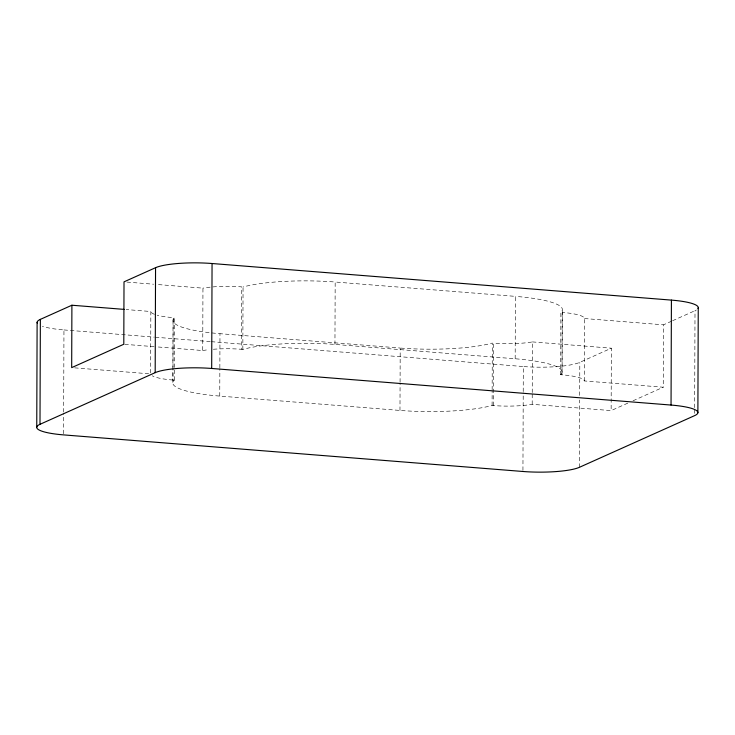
<?xml version="1.0" encoding="UTF-8"?>
<svg xmlns="http://www.w3.org/2000/svg" width="735" height="735" viewBox="0 0 735 735"><rect width="100%" height="100%" fill="white"/><g stroke="black" fill="none" stroke-linecap="round" stroke-linejoin="round"><path stroke-width="0.55" stroke-dasharray="3.67 2.76" d="M63.596 433.751L63.66 413.217M63.669 412.078L63.954 329.941A43.301 8.039 0.2 0 1 42.391 326.285M150.629 372.939L150.84 311.511L126.172 309.554M172.826 382.421L173.047 320.019M627.809 403.12L611.134 410.599L532.195 404.314A36.079 6.698 0.2 0 1 493.378 405.564L492.101 405.463A75.769 14.066 0.2 0 1 399.978 410.433L219.756 396.082A75.769 14.066 0.2 0 1 174.268 380.142L172.982 380.041L173.028 368.345M173.028 367.371L173.203 317.639A36.079 6.698 0.2 0 1 157.161 315.177M174.268 380.142L174.305 368.446M174.314 367.472L174.489 317.74L173.203 317.639M158.328 347.003L202.731 350.54L202.952 288.148L155.59 284.371M219.756 396.082L219.857 368.777M219.857 367.803L219.976 333.681A75.769 14.066 0.2 0 1 174.489 317.74M671.606 321.177L663.466 324.824L663.246 387.226L584.307 380.941A36.079 6.698 0.2 0 0 561.944 374.813L560.658 374.712A75.769 14.066 0.2 0 0 515.171 358.772L334.949 344.421A75.769 14.066 0.2 0 0 242.835 349.391L241.549 349.29L241.769 286.889A36.079 6.698 0.2 0 0 202.952 288.148M242.835 349.391L243.055 286.99L241.769 286.889M334.949 344.421L335.169 282.019A75.769 14.066 0.2 0 0 243.055 286.99M399.978 410.433L400.079 383.137M400.079 382.163L400.198 348.041L219.976 333.681M492.101 405.463L492.147 390.836M492.147 389.862L492.312 343.061A75.769 14.066 0.2 0 1 400.198 348.041M493.378 405.564L493.598 343.162L492.312 343.061M515.171 358.772L515.391 296.37L335.169 282.019M522.943 470.336L523.219 392.775M523.219 391.626L523.311 366.535A43.301 8.039 0.2 0 0 579.814 362.346L611.355 348.197L611.134 410.599M532.195 404.314L532.232 393.583M532.241 392.609L532.416 341.913A36.079 6.698 0.2 0 1 493.598 343.162M560.658 374.712L560.879 312.311A75.769 14.066 0.2 0 0 515.391 296.37M561.944 374.813L562.165 312.412L560.879 312.311M562.1 372.434L562.321 310.032M579.446 467.295L579.685 399.987M579.695 395.43L579.814 362.346M584.307 380.941L584.527 318.54A36.079 6.698 0.2 0 0 562.165 312.412M694.649 413.346L694.658 408.779M694.667 407.64L695.007 310.685A43.301 8.039 0.2 0 0 696.321 310.005M672.617 320.717L695.007 310.685M633.019 400.786L663.246 387.226M126.971 282.093L153.615 284.215M584.527 318.54L663.466 324.824M532.416 341.913L611.355 348.197M63.954 329.941L154.231 337.135M155.37 337.227L210.219 341.591M211.358 341.683L523.311 366.535M124.785 344.338L156.353 346.846M74.648 367.858L148.654 373.757M172.982 380.041A36.079 6.698 0.2 0 1 152.283 375.787M154.469 314.314A36.079 6.698 0.2 0 1 150.84 311.511M202.731 350.54A36.079 6.698 0.2 0 1 208.722 349.695M213.37 349.254A36.079 6.698 0.2 0 1 241.549 349.29"/><path stroke-width="1.1" d="M36.75 427.255L37.117 322.316M39.993 424.315L155.186 372.654A43.301 8.039 0.2 0 1 211.689 368.465L671.046 405.058A43.301 8.039 0.2 0 1 694.639 415.624L579.446 467.295A43.301 8.039 0.2 0 1 522.943 471.484L63.587 434.89A43.301 8.039 0.2 0 1 39.993 424.315L40.361 319.376L71.901 305.227L124.197 309.389M71.901 305.227L71.681 367.629L123.792 344.256L124.013 281.854L155.554 267.705A43.301 8.039 0.2 0 1 212.057 263.516L671.413 300.11A43.301 8.039 0.2 0 1 697.984 308.525M155.186 372.654L155.554 267.705M211.689 368.465L212.057 263.516M671.046 405.058L671.413 300.11M697.882 412.684L698.25 307.744M37.274 323.115A43.301 8.039 0.2 0 1 40.361 319.376"/></g></svg>
